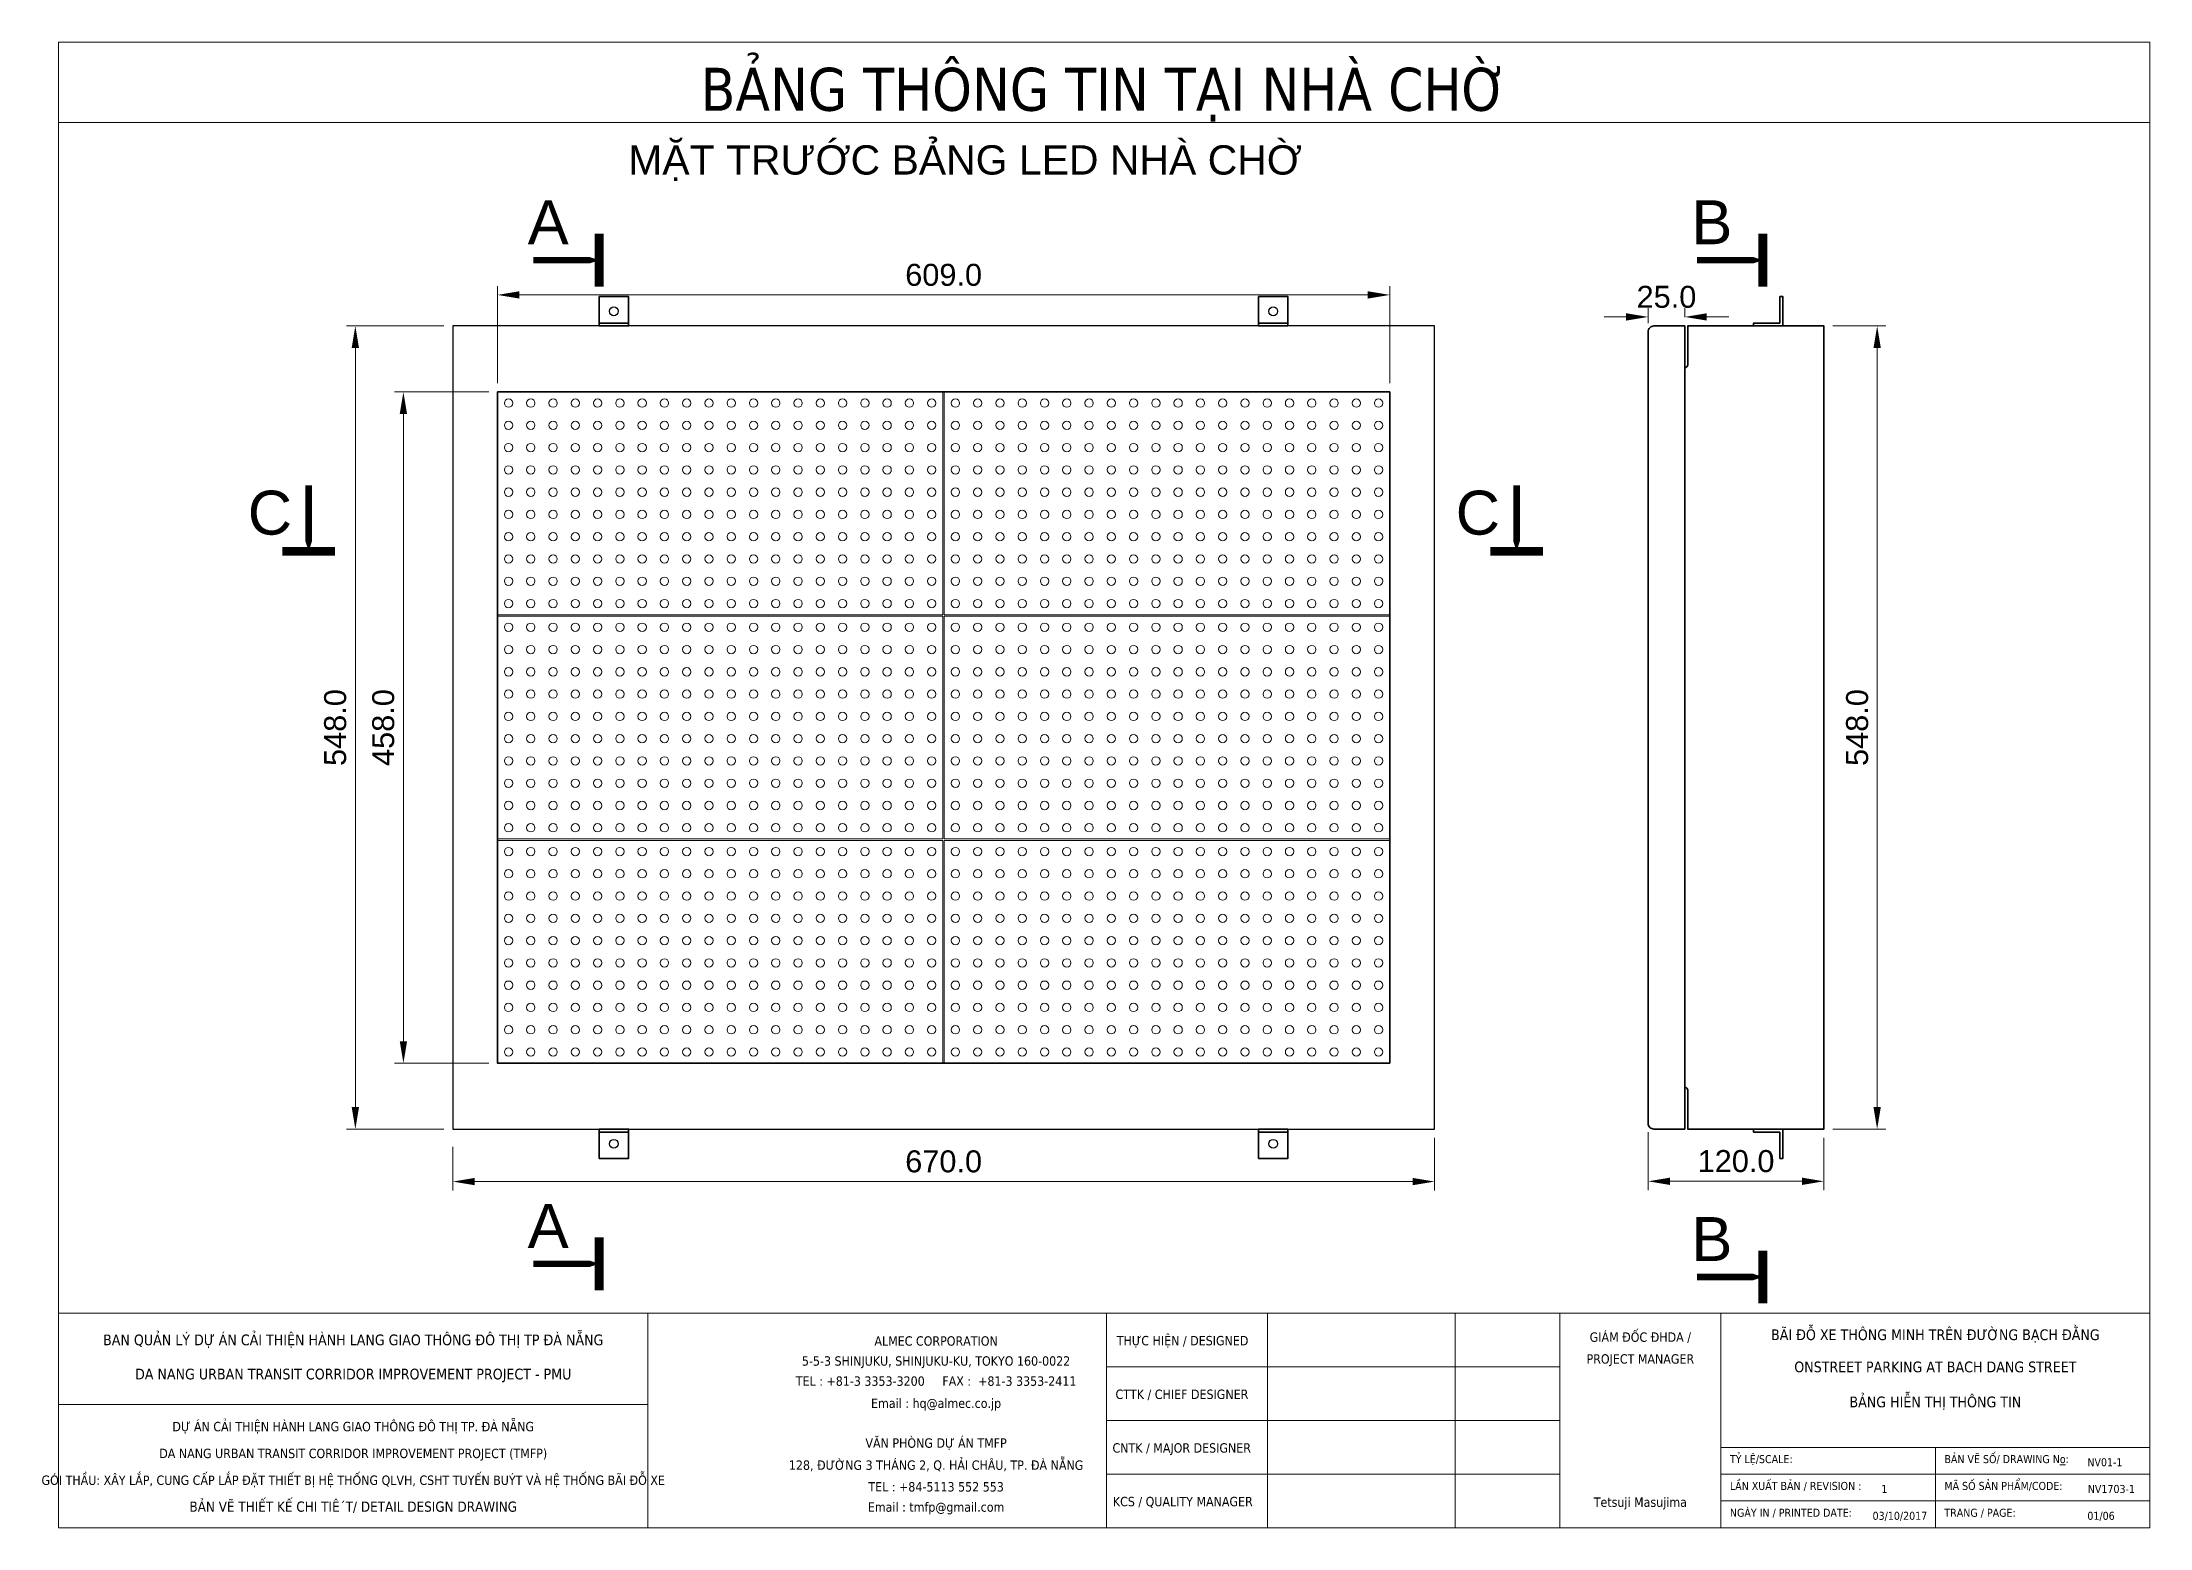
# Paper-space layout 'Tong quan' of a CAD drawing. Header units: inches, sheet in millimetres. Extents: x 506 to 899, y 50 to 327.
# The model-space entities are those that its viewports show. They can reach past a viewport. Long polylines and large blocks are cut down to what shows.
import ezdxf
from ezdxf.enums import TextEntityAlignment as Align

# ---------------------------------------------------------------- set-up
doc = ezdxf.new("R2010")
doc.units = ezdxf.units.IN
doc.header["$MEASUREMENT"] = 0
doc.header["$PDMODE"] = 35
doc.header["$PDSIZE"] = -3
doc.layers.add('0 @ 1', color=7, linetype='Continuous')
doc.layers.add('cutout', color=2, linetype='Continuous')
for name, color, linetype, lineweight in [('khung ten', 7, 'Continuous', 15), ('khung ten @ 1', 7, 'Continuous', 15), ('Nep V', 1, 'Continuous', 35), ('tbi', 7, 'Continuous', 20)]:
    doc.layers.add(name, color=color, linetype=linetype, lineweight=lineweight)
doc.styles.add('Annotative', font='tahoma.ttf')
doc.styles.add('ARIAL', font='arial.ttf', dxfattribs={"height": 10})
doc.styles.add('Arial1', font='arial.ttf', dxfattribs={"height": 6})
doc.styles.add('Arial3', font='arial.ttf', dxfattribs={"height": 15})
doc.dimstyles.new('Copy(5) of bom TL3-1', dxfattribs={"dimtxt": 15, "dimasz": 15, "dimexe": 6, "dimexo": 6, "dimgap": 6, "dimtad": 1, "dimdec": 1, "dimlfac": 0.333333, "dimzin": 0, "dimdsep": 46, "dimtxsty": 'Arial3', "dimcen": 0.09, "dimclrd": 8, "dimclre": 9, "dimclrt": 5, "dimadec": 0, "dimazin": 0, "dimtfac": 1, "dimtdec": 1, "dimtix": 1, "dimtofl": 0, "dimtmove": 0, "dimatfit": 3, "dimfxl": 1, "dimtolj": 1, "dimtzin": 0, "dimlwd": 0, "dimlwe": 0, "dimarcsym": 0})

# ---------------------------------------------------------------- blocks, each defined once
blk = doc.blocks.new('KHUNG A3')
blk.add_lwpolyline([(0, 0), (0, 277), (390, 277), (390, 0)], close=True)
at = {"layer": 'khung ten'}
for p, q in [((0, 40), (390, 40)), ((109.9, 40), (109.9, 0)), ((195.44, 40), (195.44, 0)), ((225.44, 40), (225.44, 0)), ((260.45, 40), (260.45, 0)), ((279.96, 40), (279.96, 0)), ((310, 40), (310, 0)), ((195.44, 30), (279.96, 30)), ((109.9, 23), (0, 23)), ((195.44, 20), (279.96, 20)), ((310, 15), (390, 15)), ((350, 15), (350, 0)), ((195.44, 10), (279.96, 10)), ((310, 10), (390, 10)), ((310, 5), (390, 5))]:
    blk.add_line(p, q, dxfattribs=at)
at = {"style": 'Annotative'}
for tag, height, p in [('TRUONGDOAN_ENG', 1.75, (294.98, 30.61)), ('QL_DU_AN', 2, (54.95, 27.67)), ('TEL_FAX', 1.75, (163.64, 26.48)), ('VAN_PHONGDA', 1.75, (163.64, 14.94))]:
    blk.add_attdef(tag, text='', height=height, dxfattribs=at).set_placement(p, align=Align.CENTER)
at = {"layer": 'khung ten', "attachment_point": 1, "style": 'Annotative'}
for s, insert, char_height, width in [('\\pi1.8962;THỰC HIỆN / DESIGNED', (195.44, 35.77), 1.75, 30), ('\\pi1.6681;CTTK / CHIEF DESIGNER', (195.44, 25.77), 1.75, 30), ('\\pi1.1064;CNTK / MAJOR DESIGNER ', (195.44, 15.77), 1.75, 30), ('{\\H0.75x;   TỶ LỆ/SCALE:  }', (310, 13.56), 2, 40), ('{\\H0.75x;   BẢN VẼ SỐ/ DRAWING N\\Lo\\l: }', (350, 13.56), 2, 40), ('{\\H0.75x;   LẦN XUẤT BẢN / REVISION : } ', (310, 8.56), 2, 40), ('{\\H0.75x;   MÃ SỐ SẢN PHẨM/CODE:} ', (350, 8.56), 2, 40), ('\\pi1.1745;KCS / QUALITY MANAGER ', (195.44, 5.77), 1.75, 30), ('{\\H0.75x;   NGÀY IN / PRINTED DATE:   }  ', (310, 3.56), 2, 40), ('{\\H0.75x;   TRANG / PAGE:   }  ', (350, 3.56), 2, 40)]:
    blk.add_mtext(s, dxfattribs=dict(at, insert=insert, char_height=char_height, width=width))
at = {"layer": 'khung ten', "style": 'Annotative'}
for tag, height, p in [('TIEUDE_VIET', 8, (195, 264.21)), ('TIEUDE_ENG', 8, (195, 250.46)), ('CHU_DAU_TU', 2, (54.95, 34.04)), ('CONGTY', 1.75, (163.64, 33.97)), ('TRUONG_DOAN', 1.75, (294.98, 34.68)), ('TEN_CTRINH', 2, (350, 35)), ('DIACHI1', 1.75, (163.64, 30.24)), ('NAME_CTR', 2, (350, 29)), ('EMAIL', 1.75, (163.64, 22.35)), ('TEN_BV', 2, (350, 22.47)), ('DU_AN', 1.75, (54.95, 18)), ('NAME_DWG', 2, (350, 17.56)), ('HOP_PHAN', 1.75, (54.95, 13)), ('DIA_CHIVP', 1.75, (163.64, 10.82)), ('PHAN', 1.75, (54.95, 8)), ('TELVP', 1.75, (163.64, 6.77)), ('BUOC', 1.9, (54.95, 3)), ('EMAILVP', 1.75, (163.64, 3)), ('TEN_TR_DOAN', 1.75, (294.98, 3.91))]:
    blk.add_attdef(tag, text='', height=height, dxfattribs=at).set_placement(p, align=Align.CENTER)
for tag, p, height in [('TH', (227.07, 33.41), 1.75), ('CTTK', (227.07, 23.95), 1.75), ('CNTK', (227.07, 13.94), 1.75), ('SCALE', (325.87, 11.5), 1.5), ('BV_SO', (378.34, 11.49), 1.5), ('LAN', (339.94, 6.5), 1.5), ('CODE', (378.42, 6.49), 1.5), ('KCS', (227.07, 3.94), 1.75), ('DATE', (338.29, 1.49), 1.5), ('PAGE', (378.35, 1.49), 1.5)]:
    blk.add_attdef(tag, p, '', height=height, dxfattribs=at)
blk = doc.blocks.new('*U470')
at = {"layer": 'khung ten'}
ref = blk.add_blockref('KHUNG A3', (509.27, 50.4), dxfattribs=at)
ref.add_attrib('TRUONGDOAN_ENG', 'PROJECT MANAGER', dxfattribs={"layer": '0 @ 1', "height": 1.75, "style": 'Annotative'}).set_placement((804.25, 81.01), align=Align.CENTER)
ref.add_attrib('VAN_PHONGDA', 'VĂN PHÒNG DỰ ÁN TMFP', dxfattribs={"layer": '0 @ 1', "height": 1.75, "style": 'Annotative'}).set_placement((672.92, 65.33), align=Align.CENTER)
ref.add_attrib('TEL_FAX', 'TEL : +81-3 3353-3200     FAX :  +81-3 3353-2411', dxfattribs={"layer": '0 @ 1', "height": 1.75, "style": 'Annotative'}).set_placement((672.92, 76.88), align=Align.CENTER)
ref.add_attrib('CHU_DAU_TU', 'BAN QUẢN LÝ DỰ ÁN CẢI THIỆN HÀNH LANG GIAO THÔNG ĐÔ THỊ TP ĐÀ NẴNG', dxfattribs={"height": 2, "style": 'Annotative'}).set_placement((564.22, 84.44), align=Align.CENTER)
ref.add_attrib('DU_AN', 'DỰ ÁN CẢI THIỆN HÀNH LANG GIAO THÔNG ĐÔ THỊ TP. ĐÀ NẴNG', dxfattribs={"height": 1.75, "style": 'Annotative'}).set_placement((564.22, 68.4), align=Align.CENTER)
ref.add_attrib('HOP_PHAN', 'DA NANG URBAN TRANSIT CORRIDOR IMPROVEMENT PROJECT (TMFP)', dxfattribs={"height": 1.75, "style": 'Annotative'}).set_placement((564.22, 63.4), align=Align.CENTER)
ref.add_attrib('PHAN', 'GÓI THẦU: XÂY LẮP, CUNG CẤP LẮP ĐẶT THIẾT BỊ HỆ THỐNG QLVH, CSHT TUYẾN BUÝT VÀ HỆ THỐNG BÃI ĐỖ XE', dxfattribs={"height": 1.75, "style": 'Annotative'}).set_placement((564.22, 58.4), align=Align.CENTER)
ref.add_attrib('BUOC', 'BẢN VẼ THIẾT KẾ CHI TIÊ´T/ DETAIL DESIGN DRAWING', dxfattribs={"height": 1.9, "style": 'Annotative'}).set_placement((564.22, 53.4), align=Align.CENTER)
ref.add_attrib('CONGTY', 'ALMEC CORPORATION', dxfattribs={"height": 1.75, "style": 'Annotative'}).set_placement((672.92, 84.36), align=Align.CENTER)
ref.add_attrib('DIACHI1', '5-5-3 SHINJUKU, SHINJUKU-KU, TOKYO 160-0022', dxfattribs={"height": 1.75, "style": 'Annotative'}).set_placement((672.92, 80.63), align=Align.CENTER)
ref.add_attrib('EMAIL', 'Email : hq@almec.co.jp', dxfattribs={"height": 1.75, "style": 'Annotative'}).set_placement((672.92, 72.75), align=Align.CENTER)
ref.add_attrib('EMAILVP', 'Email : tmfp@gmail.com', dxfattribs={"height": 1.75, "style": 'Annotative'}).set_placement((672.92, 53.4), align=Align.CENTER)
ref.add_attrib('TRUONG_DOAN', 'GIÁM ĐỐC ĐHDA /', dxfattribs={"height": 1.75, "style": 'Annotative'}).set_placement((804.25, 85.08), align=Align.CENTER)
ref.add_attrib('TEN_TR_DOAN', 'Tetsuji Masujima', dxfattribs={"height": 1.75, "style": 'Annotative'}).set_placement((804.25, 54.31), align=Align.CENTER)
ref.add_attrib('TEN_BV', 'BẢNG HIỄN THỊ THÔNG TIN', dxfattribs={"height": 2, "style": 'Annotative'}).set_placement((859.27, 72.87), align=Align.CENTER)
ref.add_attrib('TEN_CTRINH', 'BÃI ĐỖ XE THÔNG MINH TRÊN ĐƯỜNG BẠCH ĐẰNG', dxfattribs={"height": 2, "style": 'Annotative'}).set_placement((859.27, 85.4), align=Align.CENTER)
ref.add_attrib('NAME_CTR', 'ONSTREET PARKING AT BACH DANG STREET', dxfattribs={"height": 2, "style": 'Annotative'}).set_placement((859.27, 79.4), align=Align.CENTER)
ref.add_attrib('LAN', '1', (849.21, 56.89), dxfattribs={"height": 1.5, "style": 'Annotative'})
ref.add_attrib('DATE', '03/10/2017', (847.56, 51.89), dxfattribs={"height": 1.5, "style": 'Annotative'})
ref.add_attrib('BV_SO', 'NV01-1', (887.62, 61.88), dxfattribs={"height": 1.5, "style": 'Annotative'})
ref.add_attrib('CODE', 'NV1703-1', (887.7, 56.89), dxfattribs={"height": 1.5, "style": 'Annotative'})
ref.add_attrib('PAGE', '01/06', (887.62, 51.89), dxfattribs={"height": 1.5, "style": 'Annotative'})
ref.add_attrib('QL_DU_AN', 'DA NANG URBAN TRANSIT CORRIDOR IMPROVEMENT PROJECT - PMU', dxfattribs={"layer": '0', "height": 2, "style": 'Annotative'}).set_placement((564.22, 78.07), align=Align.CENTER)
ref.add_attrib('DIA_CHIVP', '128, ĐƯỜNG 3 THÁNG 2, Q. HẢI CHÂU, TP. ĐÀ NẴNG', dxfattribs={"layer": 'khung ten @ 1', "height": 1.75, "style": 'Annotative'}).set_placement((672.92, 61.21), align=Align.CENTER)
ref.add_attrib('TELVP', 'TEL : +84-5113 552 553', dxfattribs={"layer": 'khung ten @ 1', "height": 1.75, "style": 'Annotative'}).set_placement((672.92, 57.17), align=Align.CENTER)
ref.add_attrib('TIEUDE_VIET', 'BẢNG THÔNG TIN TẠI NHÀ CHỜ', dxfattribs={"layer": 'khung ten @ 1', "height": 8, "style": 'Annotative'}).set_placement((704.27, 314.61), align=Align.CENTER)
blk = doc.blocks.new('*D433')
at = {"layer": 'Defpoints', "color": 0, "linetype": 'Continuous'}
for p in [(50591, 788065.2), (51261, 788071.2), (50591, 788035.4)]:
    blk.add_point(p, dxfattribs=at)
at = {"layer": 'Nep V', "color": 9, "linetype": 'Continuous', "lineweight": 0}
for p, q in [((51261, 788065.2), (51261, 788029.4)), ((50591, 788059.2), (50591, 788029.4))]:
    blk.add_line(p, q, dxfattribs=at)
at = {"layer": 'Nep V', "color": 8, "linetype": 'Continuous', "lineweight": 0}
blk.add_line((51246, 788035.4), (50606, 788035.4), dxfattribs=at)
at = {"layer": 'Nep V', "color": 8, "linetype": 'Continuous'}
for points in [[(50606, 788037.9), (50606, 788032.9), (50591, 788035.4)], [(51246, 788037.9), (51246, 788032.9), (51261, 788035.4)]]:
    blk.add_solid(points, dxfattribs=at)
at = {"layer": 'Nep V', "color": 5, "linetype": 'Continuous', "insert": (50926, 788049.1), "char_height": 15, "attachment_point": 5, "style": 'Arial3'}
blk.add_mtext('\\A1;670.0', dxfattribs=at)
blk = doc.blocks.new('*D434')
at = {"layer": 'Defpoints', "color": 0, "linetype": 'Continuous'}
for p in [(50621.5, 788574.2), (50557.3, 788116.2), (50621.5, 788116.2)]:
    blk.add_point(p, dxfattribs=at)
at = {"layer": 'Nep V', "color": 9, "linetype": 'Continuous', "lineweight": 0}
for p, q in [((50615.5, 788574.2), (50551.3, 788574.2)), ((50615.5, 788116.2), (50551.3, 788116.2))]:
    blk.add_line(p, q, dxfattribs=at)
at = {"layer": 'Nep V', "color": 8, "linetype": 'Continuous', "lineweight": 0}
blk.add_line((50557.3, 788559.2), (50557.3, 788131.2), dxfattribs=at)
at = {"layer": 'Nep V', "color": 8, "linetype": 'Continuous'}
for points in [[(50554.8, 788559.2), (50559.8, 788559.2), (50557.3, 788574.2)], [(50554.8, 788131.2), (50559.8, 788131.2), (50557.3, 788116.2)]]:
    blk.add_solid(points, dxfattribs=at)
at = {"layer": 'Nep V', "color": 5, "linetype": 'Continuous', "insert": (50543.6, 788345.2), "char_height": 15, "attachment_point": 5, "rotation": 90, "style": 'Arial3'}
blk.add_mtext('\\A1;458.0', dxfattribs=at)
blk = doc.blocks.new('*D435')
at = {"layer": 'Defpoints', "color": 0, "linetype": 'Continuous'}
for p in [(50524.5, 788619.2), (50591, 788619.2), (50591, 788071.2)]:
    blk.add_point(p, dxfattribs=at)
at = {"layer": 'Nep V', "color": 9, "linetype": 'Continuous', "lineweight": 0}
for p, q in [((50585, 788619.2), (50518.5, 788619.2)), ((50585, 788071.2), (50518.5, 788071.2))]:
    blk.add_line(p, q, dxfattribs=at)
at = {"layer": 'Nep V', "color": 8, "linetype": 'Continuous', "lineweight": 0}
blk.add_line((50524.5, 788086.2), (50524.5, 788604.2), dxfattribs=at)
at = {"layer": 'Nep V', "color": 8, "linetype": 'Continuous'}
for points in [[(50522, 788604.2), (50527, 788604.2), (50524.5, 788619.2)], [(50522, 788086.2), (50527, 788086.2), (50524.5, 788071.2)]]:
    blk.add_solid(points, dxfattribs=at)
at = {"layer": 'Nep V', "color": 5, "linetype": 'Continuous', "insert": (50510.8, 788345.2), "char_height": 15, "attachment_point": 5, "rotation": 90, "style": 'Arial3'}
blk.add_mtext('\\A1;548.0', dxfattribs=at)
blk = doc.blocks.new('*D436')
at = {"layer": 'Defpoints', "color": 0, "linetype": 'Continuous'}
for p in [(51230.5, 788640.4), (50621.5, 788574.2), (51230.5, 788574.2)]:
    blk.add_point(p, dxfattribs=at)
at = {"layer": 'Nep V', "color": 9, "linetype": 'Continuous', "lineweight": 0}
for p, q in [((50621.5, 788580.2), (50621.5, 788646.4)), ((51230.5, 788580.2), (51230.5, 788646.4))]:
    blk.add_line(p, q, dxfattribs=at)
at = {"layer": 'Nep V', "color": 8, "linetype": 'Continuous', "lineweight": 0}
blk.add_line((50636.5, 788640.4), (51215.5, 788640.4), dxfattribs=at)
at = {"layer": 'Nep V', "color": 8, "linetype": 'Continuous'}
for points in [[(50636.5, 788642.9), (50636.5, 788637.9), (50621.5, 788640.4)], [(51215.5, 788642.9), (51215.5, 788637.9), (51230.5, 788640.4)]]:
    blk.add_solid(points, dxfattribs=at)
at = {"layer": 'Nep V', "color": 5, "linetype": 'Continuous', "insert": (50926, 788654), "char_height": 15, "attachment_point": 5, "style": 'Arial3'}
blk.add_mtext('\\A1;609.0', dxfattribs=at)
blk = doc.blocks.new('board led')
at = {"layer": 'tbi', "linetype": 'Continuous'}
blk.add_lwpolyline([(0, 160), (320, 160), (320, 0), (0, 0)], close=True, dxfattribs=at)
at = {"layer": 'tbi', "color": 1, "linetype": 'Continuous'}
for centre in [(8, 152), (24, 152), (40, 152), (56, 152), (72, 152), (88, 152), (104, 152), (120, 152), (136, 152), (152, 152), (168, 152), (184, 152), (200, 152), (216, 152), (232, 152), (248, 152), (264, 152), (280, 152), (296, 152), (312, 152), (8, 136), (24, 136), (40, 136), (56, 136), (72, 136), (88, 136), (104, 136), (120, 136), (136, 136), (152, 136), (168, 136), (184, 136), (200, 136), (216, 136), (232, 136), (248, 136), (264, 136), (280, 136), (296, 136), (312, 136), (8, 120), (24, 120), (40, 120), (56, 120), (72, 120), (88, 120), (104, 120), (120, 120), (136, 120), (152, 120), (168, 120), (184, 120), (200, 120), (216, 120), (232, 120), (248, 120), (264, 120), (280, 120), (296, 120), (312, 120), (8, 104), (24, 104), (40, 104), (56, 104), (72, 104), (88, 104), (104, 104), (120, 104), (136, 104), (152, 104), (168, 104), (184, 104), (200, 104), (216, 104), (232, 104), (248, 104), (264, 104), (280, 104), (296, 104), (312, 104), (8, 88), (24, 88), (40, 88), (56, 88), (72, 88), (88, 88), (104, 88), (120, 88), (136, 88), (152, 88), (168, 88), (184, 88), (200, 88), (216, 88), (232, 88), (248, 88), (264, 88), (280, 88), (296, 88), (312, 88), (8, 72), (24, 72), (40, 72), (56, 72), (72, 72), (88, 72), (104, 72), (120, 72), (136, 72), (152, 72), (168, 72), (184, 72), (200, 72), (216, 72), (232, 72), (248, 72), (264, 72), (280, 72), (296, 72), (312, 72), (8, 56), (24, 56), (40, 56), (56, 56), (72, 56), (88, 56), (104, 56), (120, 56), (136, 56), (152, 56), (168, 56), (184, 56), (200, 56), (216, 56), (232, 56), (248, 56), (264, 56), (280, 56), (296, 56), (312, 56), (8, 40), (24, 40), (40, 40), (56, 40), (72, 40), (88, 40), (104, 40), (120, 40), (136, 40), (152, 40), (168, 40), (184, 40), (200, 40), (216, 40), (232, 40), (248, 40), (264, 40), (280, 40), (296, 40), (312, 40), (8, 24), (24, 24), (40, 24), (56, 24), (72, 24), (88, 24), (104, 24), (120, 24), (136, 24), (152, 24), (168, 24), (184, 24), (200, 24), (216, 24), (232, 24), (248, 24), (264, 24), (280, 24), (296, 24), (312, 24), (8, 8), (24, 8), (40, 8), (56, 8), (72, 8), (88, 8), (104, 8), (120, 8), (136, 8), (152, 8), (168, 8), (184, 8), (200, 8), (216, 8), (232, 8), (248, 8), (264, 8), (280, 8), (296, 8), (312, 8)]:
    blk.add_circle(centre, 3, dxfattribs=at)
blk = doc.blocks.new('*D437')
at = {"layer": 'Defpoints', "color": 0, "linetype": 'Continuous'}
for p in [(51406.8, 788075.2), (51526.8, 788071.2), (51406.8, 788035.6)]:
    blk.add_point(p, dxfattribs=at)
at = {"layer": 'Nep V', "color": 9, "linetype": 'Continuous', "lineweight": 0}
for p, q in [((51406.8, 788069.2), (51406.8, 788029.6)), ((51526.8, 788065.2), (51526.8, 788029.6))]:
    blk.add_line(p, q, dxfattribs=at)
at = {"layer": 'Nep V', "color": 8, "linetype": 'Continuous', "lineweight": 0}
blk.add_line((51511.8, 788035.6), (51421.8, 788035.6), dxfattribs=at)
at = {"layer": 'Nep V', "color": 8, "linetype": 'Continuous'}
for points in [[(51421.8, 788038.1), (51421.8, 788033.1), (51406.8, 788035.6)], [(51511.8, 788038.1), (51511.8, 788033.1), (51526.8, 788035.6)]]:
    blk.add_solid(points, dxfattribs=at)
at = {"layer": 'Nep V', "color": 5, "linetype": 'Continuous', "insert": (51466.8, 788049.3), "char_height": 15, "attachment_point": 5, "style": 'Arial3'}
blk.add_mtext('\\A1;120.0', dxfattribs=at)
blk = doc.blocks.new('*D438')
at = {"layer": 'Defpoints', "color": 0, "linetype": 'Continuous'}
for p in [(51526.8, 788619.2), (51526.8, 788071.2), (51563.1, 788071.2)]:
    blk.add_point(p, dxfattribs=at)
at = {"layer": 'Nep V', "color": 9, "linetype": 'Continuous', "lineweight": 0}
for p, q in [((51532.8, 788619.2), (51569.1, 788619.2)), ((51532.8, 788071.2), (51569.1, 788071.2))]:
    blk.add_line(p, q, dxfattribs=at)
at = {"layer": 'Nep V', "color": 8, "linetype": 'Continuous', "lineweight": 0}
blk.add_line((51563.1, 788604.2), (51563.1, 788086.2), dxfattribs=at)
at = {"layer": 'Nep V', "color": 8, "linetype": 'Continuous'}
for points in [[(51560.6, 788604.2), (51565.6, 788604.2), (51563.1, 788619.2)], [(51560.6, 788086.2), (51565.6, 788086.2), (51563.1, 788071.2)]]:
    blk.add_solid(points, dxfattribs=at)
at = {"layer": 'Nep V', "color": 5, "linetype": 'Continuous', "insert": (51549.5, 788345.2), "char_height": 15, "attachment_point": 5, "rotation": 90, "style": 'Arial3'}
blk.add_mtext('\\A1;548.0', dxfattribs=at)
blk = doc.blocks.new('*D440')
at = {"layer": 'Defpoints', "color": 0, "linetype": 'Continuous'}
for p in [(51406.8, 788625.4), (51406.8, 788615.2), (51431.8, 788619.2)]:
    blk.add_point(p, dxfattribs=at)
at = {"layer": 'Nep V', "color": 8, "linetype": 'Continuous', "lineweight": 0}
for p, q in [((51391.8, 788625.4), (51376.8, 788625.4)), ((51446.8, 788625.4), (51461.8, 788625.4))]:
    blk.add_line(p, q, dxfattribs=at)
at = {"layer": 'Nep V', "color": 9, "linetype": 'Continuous', "lineweight": 0}
for p, q in [((51406.8, 788621.2), (51406.8, 788631.4)), ((51431.8, 788625.2), (51431.8, 788631.4))]:
    blk.add_line(p, q, dxfattribs=at)
at = {"layer": 'Nep V', "color": 8, "linetype": 'Continuous'}
for points in [[(51391.8, 788627.9), (51391.8, 788622.9), (51406.8, 788625.4)], [(51446.8, 788627.9), (51446.8, 788622.9), (51431.8, 788625.4)]]:
    blk.add_solid(points, dxfattribs=at)
at = {"layer": 'Nep V', "color": 5, "linetype": 'Continuous', "insert": (51419.3, 788639), "char_height": 15, "attachment_point": 5, "style": 'Arial3'}
blk.add_mtext('\\A1;25.0', dxfattribs=at)

msp = doc.modelspace()

# ---------------------------------------------------------------- linework, layer by layer
at = {"layer": 'cutout', "color": 1, "linetype": 'Continuous'}
msp.add_lwpolyline([(50590.95, 788071.22), (51260.95, 788071.22), (51260.95, 788619.22), (50590.95, 788619.22)], close=True, dxfattribs=at)
at = {"layer": 'cutout', "linetype": 'Continuous'}
for centre in [(50700.95, 788629.22), (51150.95, 788629.22), (50700.95, 788061.22), (51150.95, 788061.22)]:
    msp.add_circle(centre, 3, dxfattribs=at)
at = {"layer": 'Nep V', "linetype": 'Continuous'}
for p, q in [((50690.95, 788621.22), (50710.95, 788621.22)), ((51160.95, 788621.22), (51140.95, 788621.22)), ((51431.79, 788617.22), (51431.79, 788073.22)), ((50690.95, 788069.22), (50710.95, 788069.22)), ((51160.95, 788069.22), (51140.95, 788069.22))]:
    msp.add_line(p, q, dxfattribs=at)
for points in [[(50690.95, 788619.22), (50710.95, 788619.22), (50710.95, 788639.22), (50690.95, 788639.22)], [(51160.95, 788619.22), (51140.95, 788619.22), (51140.95, 788639.22), (51160.95, 788639.22)], [(50621.45, 788574.22), (51230.45, 788574.22), (51230.45, 788116.22), (50621.45, 788116.22)], [(50621.45, 788574.22), (51230.45, 788574.22), (51230.45, 788116.22), (50621.45, 788116.22)], [(50690.95, 788071.22), (50710.95, 788071.22), (50710.95, 788051.22), (50690.95, 788051.22)], [(51160.95, 788071.22), (51140.95, 788071.22), (51140.95, 788051.22), (51160.95, 788051.22)]]:
    msp.add_lwpolyline(points, close=True, dxfattribs=at)
for points in [[(51496.79, 788621.22), (51478.79, 788621.22), (51478.79, 788619.22), (51498.79, 788619.22), (51498.79, 788639.22), (51496.79, 788639.22), (51496.79, 788621.22)], [(51496.79, 788069.22), (51478.79, 788069.22), (51478.79, 788071.22), (51498.79, 788071.22), (51498.79, 788051.22), (51496.79, 788051.22), (51496.79, 788069.22)]]:
    msp.add_lwpolyline(points, dxfattribs=at)
at = {"layer": 'Nep V', "color": 1, "linetype": 'Continuous'}
for points in [[(51431.79, 788617.22), (51431.79, 788619.22), (51410.79, 788619.22, 0.4142136), (51406.79, 788615.22), (51406.79, 788075.22, 0.4142136), (51410.79, 788071.22), (51431.79, 788071.22), (51431.79, 788073.22)], [(51431.79, 788099.72, -0.4142136), (51433.79, 788097.72), (51433.79, 788071.22), (51526.79, 788071.22), (51526.79, 788619.22), (51433.79, 788619.22), (51433.79, 788592.72, -0.4142136), (51431.79, 788590.72)]]:
    msp.add_lwpolyline(points, format="xyb", dxfattribs=at)
at = {"layer": 'tbi', "linetype": 'Continuous', "const_width": 6}
for points in [[(50690.88, 788646.1), (50690.88, 788682.1)], [(51485.12, 788646.1), (51485.12, 788682.1)], [(50474.63, 788465.51), (50510.63, 788465.51)], [(51299.02, 788465.51), (51335.02, 788465.51)], [(50690.88, 787961.31), (50690.88, 787997.31)], [(51485.12, 787952.31), (51485.12, 787988.31)]]:
    msp.add_lwpolyline(points, dxfattribs=at)
at = {"layer": 'tbi', "linetype": 'Continuous'}
for points in [[(50690.88, 788664.1, 0, 15, 0), (50668.38, 788664.1, 4.5, 4.5, 0), (50645.88, 788664.1, 0, 0, 0)], [(51485.12, 788664.1, 0, 15, 0), (51462.62, 788664.1, 4.5, 4.5, 0), (51440.12, 788664.1, 0, 0, 0)], [(50492.63, 788465.51, 0, 15, 0), (50492.63, 788488.01, 4.5, 4.5, 0), (50492.63, 788510.51, 0, 0, 0)], [(51317.02, 788465.51, 0, 15, 0), (51317.02, 788488.01, 4.5, 4.5, 0), (51317.02, 788510.51, 0, 0, 0)], [(50690.88, 787979.31, 0, 15, 0), (50668.38, 787979.31, 4.5, 4.5, 0), (50645.88, 787979.31, 0, 0, 0)], [(51485.12, 787970.31, 0, 15, 0), (51462.62, 787970.31, 4.5, 4.5, 0), (51440.12, 787970.31, 0, 0, 0)]]:
    msp.add_lwpolyline(points, format="xyseb", dxfattribs=at)

# ---------------------------------------------------------------- block references
at = {"layer": 'tbi', "color": 1, "linetype": 'Continuous', "yscale": 0.9499999999970896, "zscale": 0.95}
for p, xscale in [((50925.45, 788422.22), -0.9499999999998181), ((50926.45, 788422.22), 0.9499999999970896)]:
    msp.add_blockref('board led', p, dxfattribs=dict(at, xscale=xscale))
at = {"layer": 'tbi', "color": 1, "linetype": 'Continuous', "yscale": 0.9499999999534339, "zscale": 0.95, "rotation": 180}
for p, xscale in [((50925.45, 788421.22), 0.9499999999998181), ((50926.45, 788421.22), -0.9499999999970896), ((50925.45, 788268.22), 0.9499999999998181), ((50926.45, 788268.22), -0.9499999999970896)]:
    msp.add_blockref('board led', p, dxfattribs=dict(at, xscale=xscale))

# ---------------------------------------------------------------- texts
at = {"layer": 'Nep V', "linetype": 'Continuous', "insert": (50710.71, 788742.51), "char_height": 20, "width": 601.8466, "attachment_point": 1, "style": 'Arial1'}
msp.add_mtext('MẶT TRƯỚC BẢNG LED NHÀ CHỜ', dxfattribs=at)
at = {"layer": 'tbi', "color": 5, "linetype": 'Continuous', "char_height": 30, "attachment_point": 9, "style": 'ARIAL'}
for s, insert in [('A', (50670.08, 788674.98, -2)), ('B', (51464.31, 788674.98, -2)), ('C', (50481.33, 788476.4, -2)), ('C', (51305.72, 788476.4, -2)), ('A', (50670.08, 787990.2, -2)), ('B', (51464.31, 787981.2, -2))]:
    msp.add_mtext(s, dxfattribs=dict(at, insert=insert))

# ---------------------------------------------------------------- dimensions: what is measured, and where the dimension line sits
at = {"layer": 'Nep V', "linetype": 'Continuous'}
for base, p1, p2, picture, middle in [((51230.45, 788640.37), (50621.45, 788574.22), (51230.45, 788574.22), '*D436', (50925.95, 788654.03)), ((51406.79, 788625.35), (51431.79, 788619.22), (51406.79, 788615.22), '*D440', (51419.29, 788639.01)), ((51406.79, 788035.62), (51526.79, 788071.22), (51406.79, 788075.22), '*D437', (51466.79, 788049.28)), ((50590.95, 788035.42), (51260.95, 788071.22), (50590.95, 788065.22), '*D433', (50925.95, 788049.07))]:
    dim = msp.add_linear_dim(base=base, p1=p1, p2=p2, dimstyle='Copy(5) of bom TL3-1', override={"dimlfac": 1}, dxfattribs=at)
    dim.commit()
    dim.dimension.update_dxf_attribs({"geometry": picture, "text_midpoint": middle})
for base, p1, p2, picture, middle in [((50524.46, 788619.22), (50590.95, 788071.22), (50590.95, 788619.22), '*D435', (50510.8, 788345.22)), ((51563.12, 788071.22), (51526.79, 788619.22), (51526.79, 788071.22), '*D438', (51549.46, 788345.22)), ((50557.28, 788116.22), (50621.45, 788574.22), (50621.45, 788116.22), '*D434', (50543.62, 788345.22))]:
    dim = msp.add_linear_dim(base=base, p1=p1, p2=p2, angle=90, dimstyle='Copy(5) of bom TL3-1', override={"dimlfac": 1}, dxfattribs=at)
    dim.commit()
    dim.dimension.update_dxf_attribs({"geometry": picture, "text_midpoint": middle})

psp = doc.layouts.new('Tong quan')

# ---------------------------------------------------------------- block references
at = {"layer": 'Nep V', "linetype": 'Continuous'}
psp.add_blockref('*U470', (0, 0), dxfattribs=at)

# ---------------------------------------------------------------- viewports
at = {"layer": 'Defpoints'}
psp.add_viewport(center=(704.27, 201.4), size=(390, 222), view_center_point=(51035.58, 788351.77), view_height=812.4337, dxfattribs=at)

doc.saveas('drawing.dxf')
